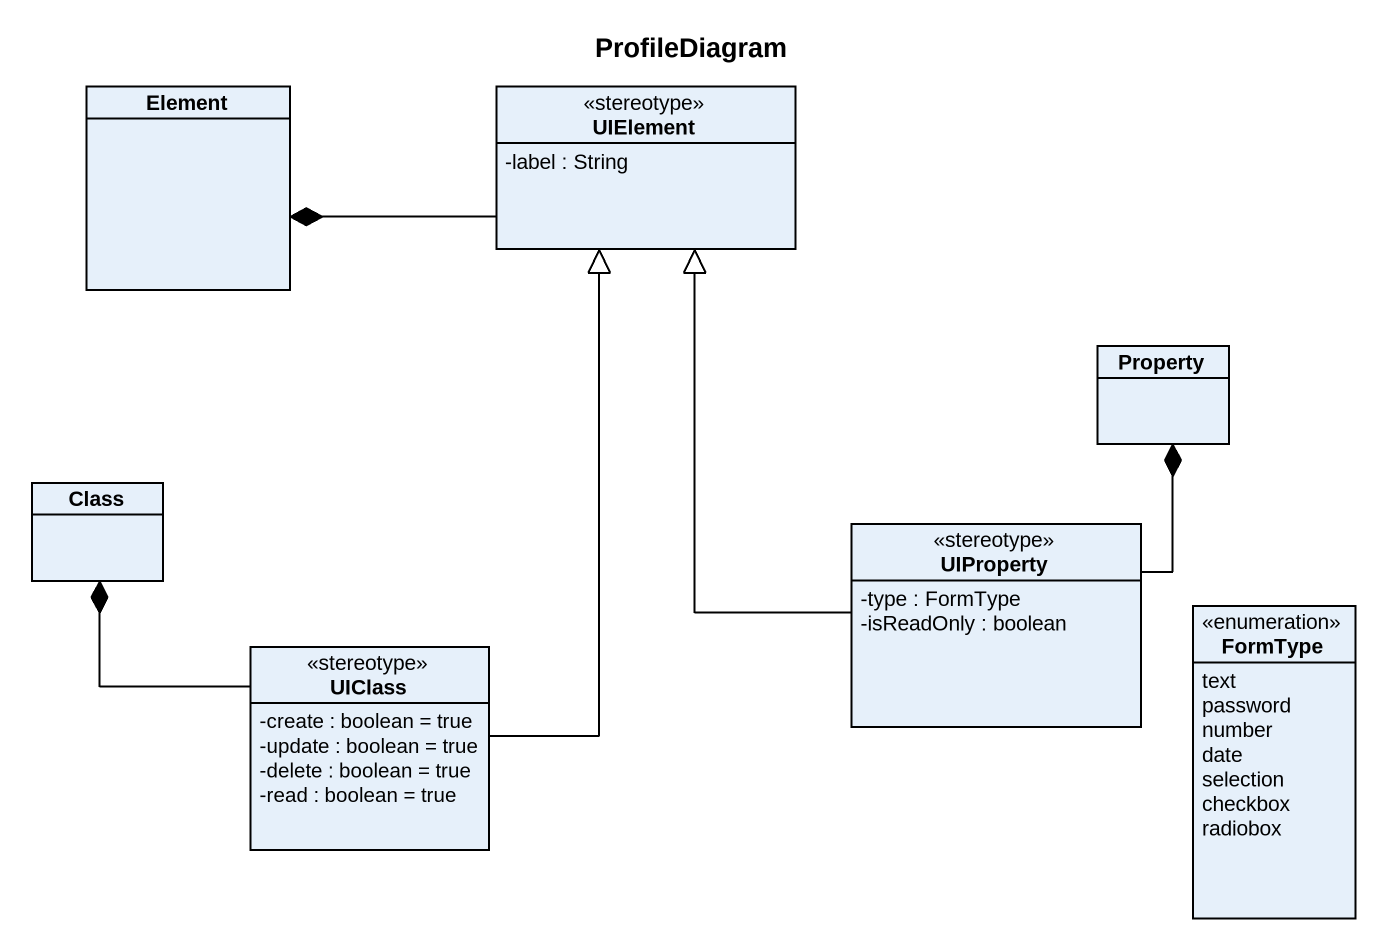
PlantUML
@startuml
title ProfileDiagram
hide circle
hide empty members
skinparam classAttributeIconSize 0
class Element
class UIElement <<stereotype>> {
  -label : String
}
class Property
class "Class" as Class_
class UIProperty <<stereotype>> {
  -type : FormType
  -isReadOnly : boolean
}
class UIClass <<stereotype>> {
  -create : boolean = true
  -update : boolean = true
  -delete : boolean = true
  -read : boolean = true
}
enum FormType {
  text
  password
  number
  date
  selection
  checkbox
  radiobox
}
UIElement -left-* Element
UIProperty -up-|> UIElement
UIProperty -up-* Property
UIClass -up-|> UIElement
UIClass -up-* Class_
@enduml
